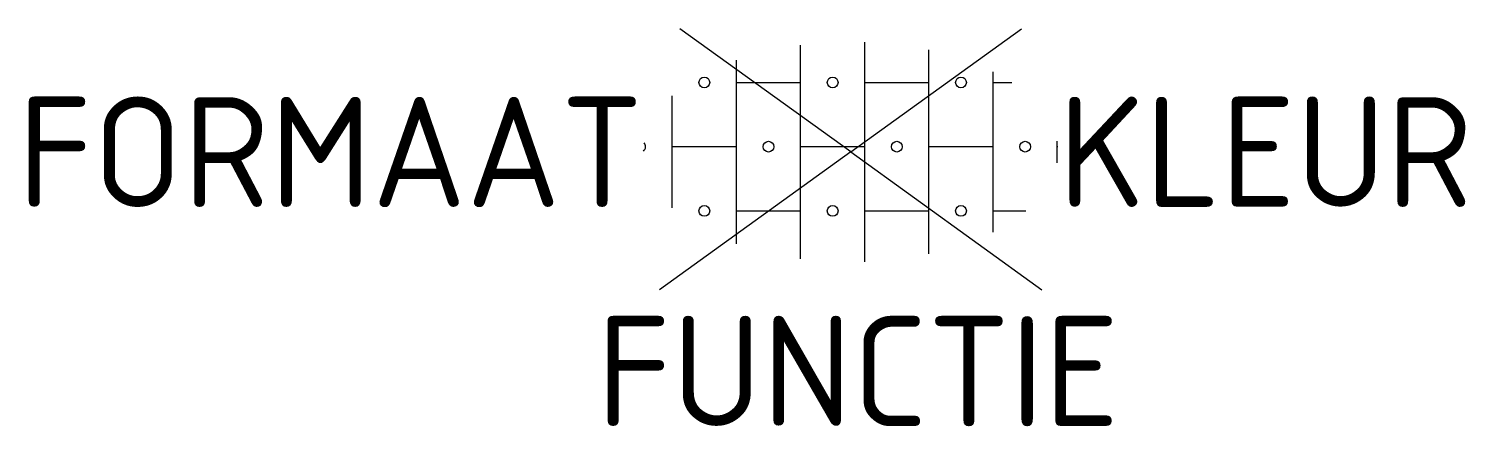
# Model space of a CAD drawing. Extents: x -13.5 to 10.1, y -4.5 to 2.
import ezdxf
from ezdxf.enums import TextEntityAlignment as Align

# ---------------------------------------------------------------- set-up
doc = ezdxf.new("R2010")
doc.units = 0
doc.styles.add('NLCS-ISO', font='NLCS-ISO.ttf')

msp = doc.modelspace()

# ---------------------------------------------------------------- linework, layer by layer
for p, q in [((0, 0), (-2.796, 2.013)), ((0, 0), (2.796, 2.013)), ((-0.822, -1.746), (-0.822, 1.746)), ((0.228, -1.796), (0.228, 1.796)), ((1.278, -1.668), (1.278, 1.668)), ((-1.872, -1.502), (-1.872, 1.502)), ((2.328, -1.31), (2.328, 1.31)), ((-1.872, 1.136), (-0.822, 1.136)), ((0.228, 1.136), (1.278, 1.136)), ((2.328, 1.136), (2.634, 1.136)), ((-2.922, -0.917), (-2.922, 0.917)), ((-2.922, 0.086), (-1.872, 0.086)), ((-0.822, 0.086), (0.228, 0.086)), ((1.278, 0.086), (2.328, 0.086)), ((3.378, -0.177), (3.378, 0.177)), ((3.378, 0.086), (3.391, 0.086)), ((0, 0), (-3.129, -2.253)), ((0, 0), (3.129, -2.253)), ((-1.872, -0.964), (-0.822, -0.964)), ((0.228, -0.964), (1.278, -0.964)), ((2.328, -0.964), (2.866, -0.964))]:
    msp.add_line(p, q)
for centre in [(-2.396, 1.135), (-0.296, 1.135), (1.804, 1.135), (-1.346, 0.085), (0.754, 0.085), (2.854, 0.085), (-2.396, -0.965), (-0.296, -0.965), (1.804, -0.965)]:
    msp.add_circle(centre, 0.0881)
msp.add_arc((-3.446, 0.085), 0.0881, 305.7603, 44.591)

# ---------------------------------------------------------------- texts
at = {"style": 'NLCS-ISO'}
msp.add_attdef('FORMAAT', text='KF', height=1.8, dxfattribs=at).set_placement((-3.395, 0), align=Align.MIDDLE_RIGHT)
msp.add_attdef('KLEUR', text='RD', height=1.8, dxfattribs=at).set_placement((3.395, 0), align=Align.MIDDLE_LEFT)
at = {"style": 'NLCS-ISO', "flags": 1}
msp.add_attdef('FUNCTIE', text='', height=1.8, dxfattribs=at).set_placement((0.116, -3.585), align=Align.MIDDLE_CENTER)

doc.saveas('drawing.dxf')
